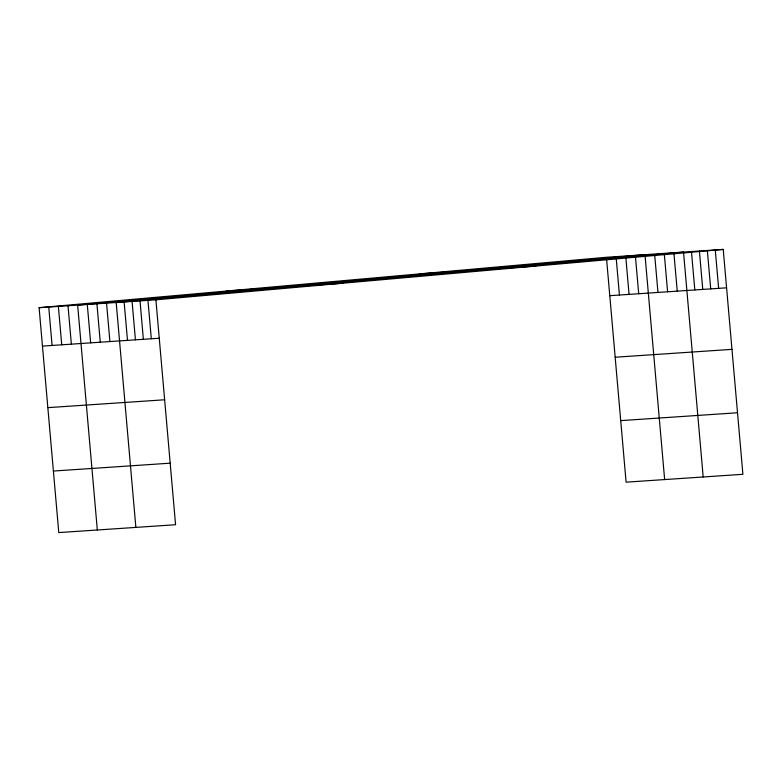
<?xml version="1.0" encoding="UTF-8"?>
<svg xmlns="http://www.w3.org/2000/svg" width="782" height="782" viewBox="0 0 782 782"><rect width="100%" height="100%" fill="white"/><g stroke="black" fill="none" stroke-linecap="round" stroke-linejoin="round"><path stroke-width="1.17" d="M39.1 307.697L155.901 299.829L175.569 524.722L58.777 532.591L39.1 307.697L606.431 257.278L723.223 249.409L742.9 474.303L626.099 482.171L606.637 259.683M155.901 299.829L723.223 249.409M419.211 273.925L536.002 266.046M226.321 291.06L343.112 283.192M609.784 295.684L726.586 287.815M42.463 346.103L159.254 338.235M615.17 357.227L731.972 349.358M47.849 407.647L164.64 399.778M620.722 420.628L737.514 412.759M53.391 471.047L170.193 463.179M715.286 249.947L718.638 288.353M707.339 250.475L710.701 288.881M699.401 251.012L702.754 289.418M691.454 251.55L694.817 289.956M703.184 476.971L683.517 252.087L116.186 302.507L135.863 527.391M673.879 252.733L677.241 291.139M664.348 254.58L667.603 291.794M654.71 255.235L657.965 292.439M664.641 479.571L644.974 254.688L77.643 305.107L97.32 529.991M635.336 255.333L638.698 293.739M625.805 257.18L629.06 294.394M616.275 259.038L619.422 295.039M147.954 300.366L151.317 338.772M140.017 300.904L143.37 339.31M132.07 301.432L135.433 339.838M124.133 301.969L127.486 340.375M106.547 303.152L109.91 341.558M96.919 303.807L100.272 342.213M87.281 304.452L90.644 342.858M68.005 305.752L71.367 344.158M58.376 306.407L61.729 344.813M48.738 307.052L52.091 345.458"/></g></svg>
